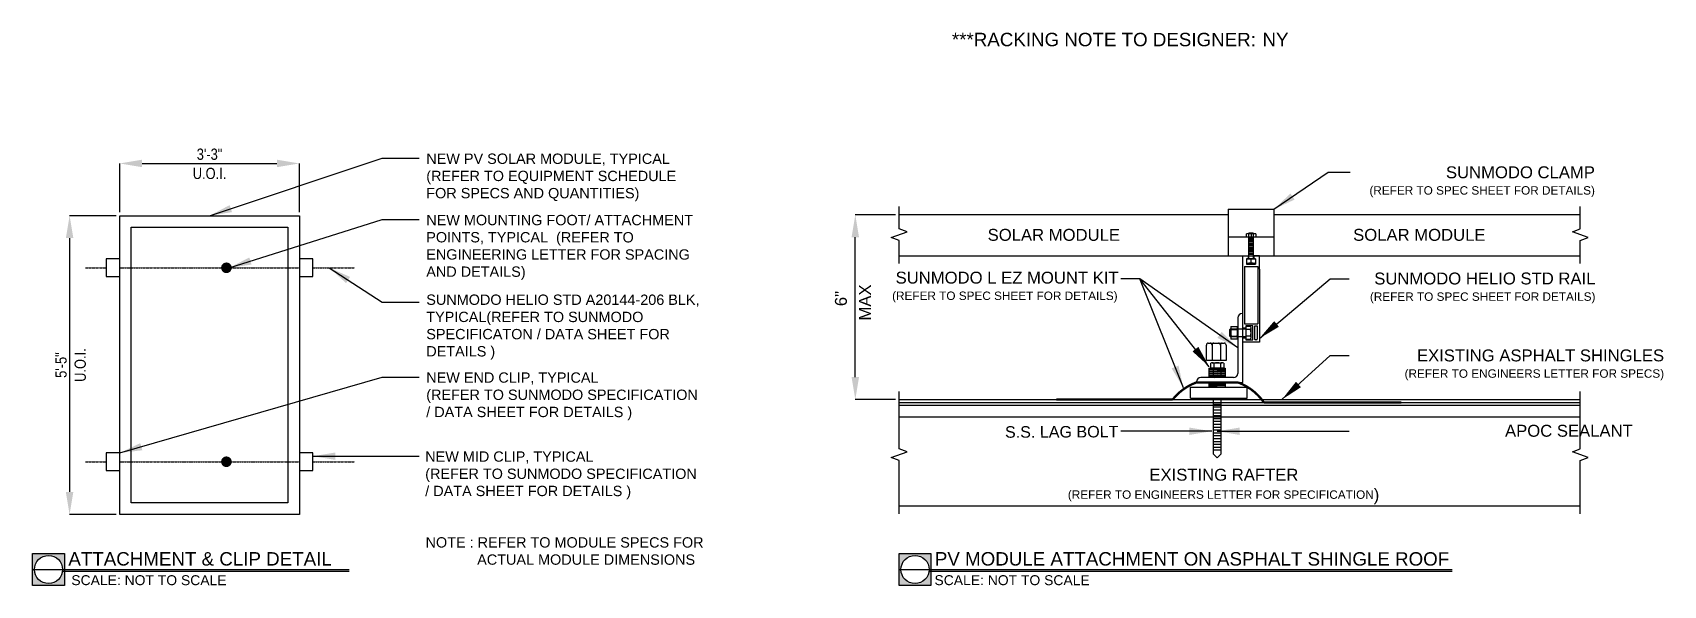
# Model space of a CAD drawing. Header units: feet. Extents: x 220 to 825, y 2730 to 2935.
import ezdxf

# ---------------------------------------------------------------- set-up
doc = ezdxf.new("R2010")
doc.units = ezdxf.units.FT
doc.header["$MEASUREMENT"] = 0
doc.linetypes.add('HIDDEN', pattern=[0.375, 0.25, -0.125])
doc.styles.add('PAPER SPACE TXT', font='technic_.ttf', dxfattribs={"height": 0.125})
doc.styles.add('TITLE BBLOCK TEXT', font='ARIALUNI.TTF')
doc.dimstyles.new('PAPER SPACE', dxfattribs={"dimscale": 0, "dimtxt": 0.125, "dimasz": 0.125, "dimexe": 0, "dimexo": 0.020508, "dimgap": 0.041992, "dimtad": 1, "dimdec": 4, "dimzin": 3, "dimdsep": 46, "dimlunit": 4, "dimtxsty": 'PAPER SPACE TXT', "dimcen": 0.125, "dimclrd": 1, "dimclre": 1, "dimclrt": 7, "dimadec": 0, "dimazin": 0, "dimtfac": 1, "dimtdec": 4, "dimtofl": 0, "dimtmove": 2, "dimatfit": 3, "dimfxl": 1, "dimfrac": 2, "dimtolj": 1, "dimtzin": 0, "dimarcsym": 1})

msp = doc.modelspace()

# ---------------------------------------------------------------- hatches: boundary and pattern name
h = msp.add_hatch(color=6)
h.dxf.hatch_style = 1
h.paths.add_polyline_path([(231.44, 2741.62), (219.65, 2741.62), (219.65, 2729.83), (231.44, 2729.83)])
h.paths.add_polyline_path([(230.78, 2735.73, -1), (220.31, 2735.73, -1)], flags=16)
h = msp.add_hatch(color=6)
h.dxf.hatch_style = 1
h.paths.add_polyline_path([(552.89, 2741.62), (541.11, 2741.62), (541.11, 2729.83), (552.89, 2729.83)])
h.paths.add_polyline_path([(552.23, 2735.73, -1), (541.77, 2735.73, -1)], flags=16)

# ---------------------------------------------------------------- linework, layer by layer
at = {"color": 1}
for p, q in [((251.96, 2868.4), (251.96, 2886.42)), ((260.29, 2886.42), (310.28, 2886.42)), ((318.61, 2868.4), (318.61, 2886.42)), ((250.59, 2867.03), (233.37, 2867.03)), ((539.74, 2867.36), (524.85, 2867.36)), ((233.37, 2858.7), (233.37, 2764.5)), ((524.85, 2807.12), (524.85, 2859.03)), ((670.78, 2860.39), (672.52, 2860.39)), ((670.9, 2860.51), (671.02, 2860.63)), ((670.9, 2860.39), (670.9, 2860.51)), ((672.4, 2860.51), (670.9, 2860.51)), ((670.9, 2859.01), (670.9, 2860.39)), ((670.9, 2850.97), (670.9, 2859.01)), ((670.9, 2859.01), (672.4, 2859.01)), ((672.4, 2858.48), (670.9, 2858.48)), ((672.4, 2857.95), (670.9, 2857.95)), ((672.4, 2857.42), (670.9, 2857.42)), ((672.4, 2856.88), (670.9, 2856.88)), ((672.4, 2856.35), (670.9, 2856.35)), ((672.4, 2855.82), (670.9, 2855.82)), ((671.02, 2860.63), (672.28, 2860.63)), ((671.65, 2860.29), (671.65, 2859.01)), ((672.4, 2860.51), (672.28, 2860.63)), ((672.4, 2860.51), (672.4, 2860.39)), ((672.4, 2860.39), (672.4, 2859.01)), ((672.4, 2859.01), (672.4, 2850.97)), ((673.25, 2850.97), (670.06, 2850.97)), ((670.06, 2849.51), (670.06, 2850.97)), ((670.06, 2850.97), (673.25, 2850.97)), ((672.4, 2855.29), (670.9, 2855.29)), ((670.9, 2850.97), (670.9, 2855.11)), ((672.4, 2854.76), (670.9, 2854.76)), ((672.4, 2854.22), (670.9, 2854.22)), ((672.4, 2853.69), (670.9, 2853.69)), ((672.4, 2853.16), (670.9, 2853.16)), ((672.4, 2852.63), (670.9, 2852.63)), ((671.65, 2849.51), (671.65, 2850.97)), ((672.4, 2855.11), (672.4, 2850.97)), ((673.25, 2850.97), (673.25, 2849.51)), ((672.45, 2849.39), (670.85, 2849.39)), ((664.18, 2825.96), (664.18, 2821.18)), ((664.18, 2825.36), (664.18, 2825.37)), ((666.65, 2825.96), (666.65, 2821.18)), ((666.77, 2829.16), (666.77, 2808.52)), ((668.56, 2830.72), (668.33, 2830.72)), ((668.56, 2805.18), (668.56, 2830.72)), ((671.69, 2821.77), (671.69, 2825.37)), ((663.91, 2824.95), (663.64, 2824.68)), ((663.64, 2824.68), (663.64, 2822.46)), ((663.91, 2822.19), (663.64, 2822.46)), ((664.18, 2824.95), (663.91, 2824.95)), ((663.91, 2822.19), (663.91, 2824.95)), ((663.91, 2822.19), (664.18, 2822.19)), ((668.56, 2824.95), (664.18, 2824.95)), ((664.18, 2822.19), (668.56, 2822.19)), ((664.18, 2821.77), (664.18, 2821.78)), ((664.34, 2824.77), (666.49, 2824.77)), ((664.34, 2822.37), (666.49, 2822.37)), ((669.67, 2824.95), (668.56, 2824.95)), ((668.56, 2822.19), (669.67, 2822.19)), ((671.49, 2824.77), (669.67, 2824.77)), ((671.49, 2822.37), (669.67, 2822.37)), ((657.29, 2812.46), (660.92, 2812.46)), ((657.7, 2806.96), (657.7, 2810.42)), ((657.89, 2812.26), (657.89, 2810.42)), ((660.31, 2812.26), (660.31, 2810.42)), ((660.5, 2810.42), (660.5, 2806.96)), ((665.21, 2806.96), (652.99, 2806.96)), ((539.74, 2798.79), (524.85, 2798.79)), ((541.11, 2797.73), (793.8, 2797.73)), ((657.7, 2778.56), (657.7, 2798.79)), ((660.5, 2796.98), (657.7, 2796.98)), ((660.5, 2795.92), (657.7, 2795.92)), ((660.5, 2798.79), (660.5, 2778.56)), ((660.5, 2794.86), (657.7, 2794.86)), ((660.5, 2793.79), (657.7, 2793.79)), ((660.5, 2792.73), (657.7, 2792.73)), ((660.5, 2791.66), (657.7, 2791.66)), ((660.5, 2790.6), (657.7, 2790.6)), ((660.5, 2789.53), (657.7, 2789.53)), ((660.5, 2788.47), (657.7, 2788.47)), ((660.5, 2787.41), (657.7, 2787.41)), ((660.5, 2786.34), (657.7, 2786.34)), ((660.5, 2785.28), (657.7, 2785.28)), ((660.5, 2784.21), (657.7, 2784.21)), ((660.5, 2783.15), (657.7, 2783.15)), ((660.5, 2782.08), (657.7, 2782.08)), ((660.5, 2781.02), (657.7, 2781.02)), ((660.5, 2779.96), (657.7, 2779.96)), ((657.7, 2778.56), (659.1, 2777.16)), ((660.5, 2778.56), (659.1, 2777.16)), ((541.11, 2759.33), (793.8, 2759.33)), ((250.59, 2756.17), (233.37, 2756.17))]:
    msp.add_line(p, q, dxfattribs=at)
for p, q in [((663.14, 2869.43), (663.14, 2852.19)), ((663.14, 2869.43), (680.17, 2869.43)), ((680.17, 2869.43), (680.17, 2852.19)), ((680.17, 2859.01), (663.14, 2859.01)), ((670.64, 2850.97), (669.96, 2850.97)), ((669.96, 2850.97), (669.96, 2849.05)), ((670.64, 2852.21), (670.64, 2850.97)), ((672.66, 2852.21), (672.66, 2850.97)), ((672.66, 2850.97), (673.35, 2850.97)), ((673.35, 2850.97), (673.35, 2849.05)), ((669.19, 2848.15), (674.13, 2848.15)), ((669.19, 2848.15), (669.19, 2826.94)), ((669.96, 2849.05), (673.35, 2849.05)), ((674.13, 2848.15), (674.13, 2826.94)), ((669.67, 2825.24), (668.56, 2825.24)), ((669.19, 2826.94), (674.13, 2826.94)), ((671.65, 2826.13), (669.67, 2826.13)), ((669.67, 2826.13), (669.67, 2825.24)), ((672.29, 2826.13), (671.65, 2826.13)), ((672.29, 2821.01), (672.29, 2826.13)), ((673.01, 2826.13), (673.96, 2826.13)), ((673.01, 2821.27), (673.01, 2826.13)), ((673.96, 2826.13), (673.96, 2821.27)), ((668.56, 2821.73), (669.71, 2821.73)), ((669.71, 2821.73), (669.71, 2821.01)), ((669.71, 2821.01), (672.29, 2821.01)), ((673.71, 2821.01), (673.26, 2821.01)), ((651.43, 2805.4), (651.43, 2805.18)), ((651.43, 2805.18), (668.56, 2805.18))]:
    msp.add_line(p, q)
at = {"color": 6}
for p, q in [((541.11, 2867.52), (663.14, 2867.52)), ((680.17, 2867.52), (793.8, 2867.52)), ((541.11, 2852.19), (793.8, 2852.19)), ((541.11, 2798.79), (793.8, 2798.79)), ((541.11, 2796.66), (793.8, 2796.66)), ((541.11, 2792.4), (793.8, 2792.4)), ((219.65, 2735.73), (337.09, 2735.73)), ((541.11, 2735.73), (746.3, 2735.73))]:
    msp.add_line(p, q, dxfattribs=at)
at = {"color": 1, "linetype": 'Continuous'}
for p, q in [((246.95, 2850.98), (246.95, 2844.43)), ((251.96, 2850.98), (246.95, 2850.98)), ((251.96, 2844.43), (251.96, 2850.98)), ((318.61, 2850.98), (318.61, 2844.43)), ((323.62, 2850.98), (318.61, 2850.98)), ((323.62, 2844.43), (323.62, 2850.98)), ((246.95, 2844.43), (251.96, 2844.43)), ((318.61, 2844.43), (323.62, 2844.43)), ((246.95, 2778.99), (246.95, 2772.45)), ((251.96, 2778.99), (246.95, 2778.99)), ((251.96, 2772.45), (251.96, 2778.99)), ((318.61, 2778.99), (318.61, 2772.45)), ((323.62, 2778.99), (318.61, 2778.99)), ((323.62, 2772.45), (323.62, 2778.99)), ((246.95, 2772.45), (251.96, 2772.45)), ((318.61, 2772.45), (323.62, 2772.45))]:
    msp.add_line(p, q, dxfattribs=at)
at = {"color": 4, "linetype": 'HIDDEN', "ltscale": 0.25}
for p, q in [((239.33, 2847.7), (246.95, 2847.7)), ((251.96, 2847.7), (318.61, 2847.7)), ((323.62, 2847.7), (339.17, 2847.7)), ((239.33, 2775.72), (246.95, 2775.72)), ((251.96, 2775.72), (318.61, 2775.72)), ((323.62, 2775.72), (339.17, 2775.72))]:
    msp.add_line(p, q, dxfattribs=at)
at = {"color": 3}
for p, q in [((655.77, 2819.76), (661.74, 2819.76)), ((655.09, 2814.29), (655.09, 2819.04)), ((655.09, 2813.31), (655.09, 2814.29)), ((662.42, 2813.31), (655.09, 2813.31)), ((657.2, 2819.04), (657.2, 2813.31)), ((660.29, 2819.04), (660.29, 2813.31)), ((662.42, 2819.04), (662.42, 2813.31)), ((656.14, 2806.96), (656.14, 2810.42)), ((656.14, 2810.42), (662.07, 2810.42)), ((656.14, 2809.92), (662.07, 2810.14)), ((656.14, 2809.49), (662.07, 2809.71)), ((656.14, 2807.76), (662.07, 2807.98)), ((656.14, 2807.32), (662.07, 2807.55)), ((656.16, 2809.05), (662.08, 2809.28)), ((656.18, 2808.62), (662.1, 2808.85)), ((656.18, 2808.19), (662.1, 2808.41)), ((657.96, 2806.96), (662.08, 2807.12)), ((662.07, 2810.42), (662.07, 2806.96)), ((649.14, 2799.31), (649.14, 2803.39)), ((649.14, 2803.39), (670.18, 2803.39)), ((656.14, 2803.39), (656.14, 2804.75)), ((656.14, 2804.52), (662.05, 2804.74)), ((656.14, 2804.16), (662.07, 2804.38)), ((656.14, 2803.81), (662.07, 2804.03)), ((662.07, 2804.75), (662.07, 2803.39)), ((670.18, 2799.31), (670.18, 2803.39)), ((649.14, 2799.31), (653.36, 2799.31)), ((652.56, 2798.79), (652.56, 2799.31)), ((666.02, 2798.79), (652.56, 2798.79)), ((653.36, 2799.31), (670.18, 2799.31)), ((665.29, 2799.31), (666.02, 2799.31)), ((666.02, 2799.31), (666.02, 2798.79))]:
    msp.add_line(p, q, dxfattribs=at)
at = {"color": 251, "linetype": 'Continuous'}
for p, q in [((230.78, 2735.14), (337.09, 2735.14)), ((552.23, 2735.14), (746.3, 2735.14))]:
    msp.add_line(p, q, dxfattribs=at)
at = {"color": 7, "linetype": 'Continuous', "flags": 128}
for points in [[(541.11, 2849.25), (541.11, 2857.89), (538.18, 2858.95), (544.03, 2861.08), (541.11, 2862.14), (541.11, 2870.46)], [(793.8, 2849.25), (793.8, 2857.89), (796.72, 2858.95), (790.88, 2861.08), (793.8, 2862.14), (793.8, 2870.46)], [(541.11, 2756.4), (541.11, 2776.23), (538.18, 2777.3), (544.03, 2779.42), (541.11, 2780.49), (541.11, 2801.73)], [(793.8, 2756.4), (793.8, 2776.23), (796.72, 2777.3), (790.88, 2779.42), (793.8, 2780.49), (793.8, 2801.73)]]:
    msp.add_lwpolyline(points, dxfattribs=at)
msp.add_lwpolyline([(318.61, 2756.17), (251.96, 2756.17), (251.96, 2867.03), (318.61, 2867.03)], close=True, dxfattribs=at)
at = {"color": 8, "linetype": 'Continuous', "flags": 128}
msp.add_lwpolyline([(314.32, 2760.46), (256.25, 2760.46), (256.25, 2862.73), (314.32, 2862.73)], close=True, dxfattribs=at)
at = {"color": 1}
for points in [[(673.38, 2860.29), (673.38, 2859.01), (669.92, 2859.01), (669.92, 2860.29)], [(664.18, 2825.96), (666.65, 2825.96)], [(671.49, 2825.96), (669.67, 2825.96), (669.67, 2821.18), (671.49, 2821.18)], [(666.65, 2821.18), (664.18, 2821.18)], [(661.52, 2812.26), (661.52, 2810.42), (656.68, 2810.42), (656.68, 2812.26)]]:
    msp.add_lwpolyline(points, dxfattribs=at)
at = {"const_width": 1.97, "flags": 128}
for points in [[(290.56, 2847.7, 1), (292.53, 2847.7, 1)], [(290.56, 2775.72, 1), (292.53, 2775.72, 1)]]:
    msp.add_lwpolyline(points, format="xyb", close=True, dxfattribs=at)
for points in [[(668.56, 2847.19), (668.56, 2852.19), (670.64, 2852.19)], [(674.75, 2847.19), (674.75, 2852.19), (672.66, 2852.19)], [(668.56, 2825.24), (668.56, 2847.19)], [(674.75, 2847.19), (674.75, 2820.08), (668.56, 2820.08), (668.56, 2821.73)]]:
    msp.add_lwpolyline(points)
at = {"const_width": 0.851}
msp.add_lwpolyline([(727.4, 2797.73), (676.43, 2797.73, 0.154507), (666.77, 2805.18), (651.43, 2805.18, 0.13774), (642.56, 2798.79), (599.38, 2798.79)], format="xyb", dxfattribs=at)
at = {"color": 6}
for points in [[(219.65, 2741.62), (231.44, 2741.62), (231.44, 2729.83), (219.65, 2729.83)], [(541.11, 2741.62), (552.89, 2741.62), (552.89, 2729.83), (541.11, 2729.83)]]:
    msp.add_lwpolyline(points, close=True, dxfattribs=at)
for centre in [(225.55, 2735.73), (547, 2735.73)]:
    msp.add_circle(centre, 5.23, dxfattribs=at)
at = {"color": 1}
for centre, radius, start, end in [((670.79, 2856.79), 3.6, 76.1061, 103.89393), ((672.52, 2856.79), 3.6, 76.10607, 103.8939), ((670.85, 2852.1), 2.71, 252.8487, 287.1513), ((672.45, 2852.1), 2.71, 252.8487, 287.1513), ((665.34, 2825.37), 1.16, 149.0201, 210.9799), ((665.49, 2825.37), 1.16, 329.0201, 30.97992), ((668.33, 2829.16), 1.56, 90, 180), ((670.66, 2825.37), 1.02, 324.1655, 35.8345), ((668.58, 2823.57), 4.4, 164.2217, 195.7782), ((665.34, 2821.77), 1.16, 149.0201, 210.9799), ((662.25, 2823.57), 4.4, 344.2218, 15.77825), ((665.49, 2821.77), 1.16, 329.0201, 30.97991), ((667.89, 2823.57), 3.8, 341.6338, 18.3662), ((670.66, 2821.77), 1.02, 324.16539, 35.8346), ((657.29, 2811.42), 1.03, 54.1654, 125.8346), ((659.1, 2808.61), 3.84, 71.6338, 108.3662), ((660.92, 2811.42), 1.03, 54.1655, 125.8345), ((665.21, 2808.52), 1.56, 270, 0), ((652.99, 2805.4), 1.56, 90, 180)]:
    msp.add_arc(centre, radius, start, end, dxfattribs=at)
at = {"color": 3}
for centre, start, end in [((655.88, 2818.98), 98.19954, 175.74716), ((656.41, 2818.98), 4.25284, 81.80046), ((657.99, 2818.98), 98.19954, 175.74716), ((659.5, 2818.98), 4.25284, 81.80046), ((661.08, 2818.98), 98.19954, 175.74716), ((661.63, 2818.98), 4.25284, 81.80046)]:
    msp.add_arc(centre, 0.794, start, end, dxfattribs=at)
for centre, start, end in [((673.26, 2821.27), 180, 270), ((673.71, 2821.27), 270, 0)]:
    msp.add_arc(centre, 0.258, start, end)
at = {"color": 1}
for points in [[(260.29, 2887.81), (260.29, 2885.03), (251.96, 2886.42)], [(310.28, 2887.81), (310.28, 2885.03), (318.61, 2886.42)], [(231.98, 2858.7), (234.76, 2858.7), (233.37, 2867.03)], [(523.46, 2859.03), (526.24, 2859.03), (524.85, 2867.36)], [(523.46, 2807.12), (526.24, 2807.12), (524.85, 2798.79)], [(231.98, 2764.5), (234.76, 2764.5), (233.37, 2756.17)]]:
    msp.add_solid(points, dxfattribs=at)

# ---------------------------------------------------------------- texts
at = {"color": 2, "attachment_point": 1, "rotation": 359.98856, "style": 'TITLE BBLOCK TEXT'}
for s, insert, char_height, width in [('***RACKING NOTE TO DESIGNER:', (560.68, 2934.91), 4.9766, 113.9229), ('NY', (675.9, 2934.91), 4.977, 198.2811)]:
    msp.add_mtext(s, dxfattribs=dict(at, insert=insert, char_height=char_height, width=width))
at = {"color": 7, "char_height": 4.166, "attachment_point": 5, "style": 'PAPER SPACE TXT'}
for s, insert in [('\\A1;3\'-3"', (285.29, 2889.82)), ('\\A1;U.O.I.', (285.29, 2882.7))]:
    msp.add_mtext(s, dxfattribs=dict(at, insert=insert))
at = {"color": 7, "style": 'TITLE BBLOCK TEXT'}
for s, insert, char_height, width, attachment_point, rotation in [('NEW PV SOLAR MODULE, TYPICAL\\P(REFER TO EQUIPMENT SCHEDULE FOR SPECS AND QUANTITIES)', (365.69, 2890.1), 3.8299, 102.2973, 1, 359.98856), ('\\A1;\\pt646.82;SUNMODO CLAMP\\P{\\H0.7063x;(REFER TO SPEC SHEET FOR DETAILS)}', (799.23, 2885.36), 4.4236, 89.7636, 3, 0.01144), ('NEW MOUNTING FOOT/ ATTACHMENT POINTS, TYPICAL  (REFER TO ENGINEERING LETTER FOR SPACING AND DETAILS)', (365.69, 2867.34), 3.8299, 102.2973, 1, 359.98856), ('\\A1;\\pt646.82;SOLAR MODULE', (573.94, 2862.14), 4.4236, 111.7592, 1, 359.98856), ('\\A1;\\pt646.82;SOLAR MODULE', (709.54, 2862.14), 4.4236, 111.7592, 1, 359.98856), ('\\A1;\\pi4.0854,t650.91;SUNMODO L EZ MOUNT KIT \\P\\pi2.7863,t649.61;{\\H0.7063x;(REFER TO SPEC SHEET FOR DETAILS)}', (535.72, 2846.26), 4.4236, 86.4141, 1, 359.98856), ('\\A1;\\pt646.82;SUNMODO HELIO STD RAIL\\P{\\H0.7063x;(REFER TO SPEC SHEET FOR DETAILS)}', (799.42, 2845.95), 4.4236, 90.6492, 3, 0.01144), ('SUNMODO HELIO STD A20144-206 BLK, TYPICAL(REFER TO SUNMODO SPECIFICATON / DATA SHEET FOR DETAILS )', (365.69, 2837.78), 3.8299, 102.2973, 1, 359.98856), ('\\A1;6"', (517.3, 2833.46), 4.424, 72.7668, 1, 89.98856), ('\\A1;MAX', (526.24, 2828.12), 4.424, 72.7668, 1, 89.98856), ('\\A1;\\pt646.82;EXISTING ASPHALT SHINGLES\\P{\\H0.7063x;(REFER TO ENGINEERS LETTER FOR SPECS)}', (824.89, 2817.4), 4.4236, 115.4857, 3, 0.01144), ('NEW END CLIP, TYPICAL\\P(REFER TO SUNMODO SPECIFICATION / DATA SHEET FOR DETAILS )', (365.68, 2808.89), 3.8299, 102.2973, 1, 359.98856), ('\\A1;\\pi2.4272;{\\H0.7063x;S.S. LAG BOLT}', (577.95, 2788.89), 6.043, 44.1134, 1, 0.19596), ('\\A1;\\pt646.82;APOC SEALANT ', (813.27, 2789.44), 4.4236, 104.2547, 3, 0.01144), ('NEW MID CLIP, TYPICAL\\P(REFER TO SUNMODO SPECIFICATION / DATA SHEET FOR DETAILS )', (365.3, 2779.57), 3.8299, 102.2973, 1, 359.98856), ('\\A1;\\pi37.708,t684.53;EXISTING RAFTER\\P\\pi7.4608,t654.28;{\\H0.7063x;(REFER TO ENGINEERS LETTER FOR SPECIFICATION})', (596.24, 2773.13), 4.4236, 130.138, 1, 359.98856), ('\\pi-19.149,l19.149;NOTE : REFER TO MODULE SPECS FOR ACTUAL MODULE DIMENSIONS', (365.42, 2747.72), 3.8299, 117.9492, 1, 359.98856), ('ATTACHMENT & CLIP DETAIL', (232.91, 2742.19), 4.9766, 191.6609, 1, 359.98856), ('PV MODULE ATTACHMENT ON ASPHALT SHINGLE ROOF ', (554.36, 2742.19), 4.9766, 198.2811, 1, 359.98856), ('SCALE: NOT TO SCALE', (234.02, 2733.62), 3.6907, 80.1638, 1, 359.98856), ('SCALE: NOT TO SCALE', (554.22, 2733.62), 3.6907, 80.1638, 1, 359.98856)]:
    msp.add_mtext(s, dxfattribs=dict(at, insert=insert, char_height=char_height, width=width, attachment_point=attachment_point, rotation=rotation))
at = {"color": 7, "char_height": 4.166, "attachment_point": 5, "rotation": 90, "style": 'PAPER SPACE TXT'}
for s, insert in [('\\A1;5\'-5"', (230.21, 2811.6)), ('\\A1;U.O.I.', (237.34, 2811.6))]:
    msp.add_mtext(s, dxfattribs=dict(at, insert=insert))

# ---------------------------------------------------------------- leaders
for points in [[(285.29, 2867.03), (349.33, 2888.34), (363.1, 2888.34)], [(680.17, 2869.43), (700.21, 2883.18), (708.45, 2883.18)], [(292.53, 2847.7), (349.33, 2865.63), (363.1, 2865.63)], [(329.69, 2847.7), (349.33, 2834.96), (363.1, 2834.96)], [(646.56, 2803.14), (630.46, 2843.65), (623.4, 2843.65)], [(666.77, 2818), (630.46, 2843.65), (623.4, 2843.65)], [(656.18, 2810.96), (630.46, 2843.65), (623.4, 2843.65)], [(674.75, 2821.49), (701.01, 2843.65), (708.07, 2843.65)], [(683.11, 2798.79), (701.01, 2815.15), (708.07, 2815.15)], [(251.96, 2778.99), (349.33, 2807.1), (363.1, 2807.1)], [(657.07, 2787.04), (635.69, 2787.04), (623.4, 2787.04)], [(659.1, 2787.04), (699.82, 2787.04), (708.07, 2787.04)], [(323.62, 2777.78), (349.33, 2777.78), (363.1, 2777.78)]]:
    msp.add_leader(points, dimstyle='PAPER SPACE', override={"dimscale": 66.653699, "dimtad": 0})

doc.saveas('drawing.dxf')
